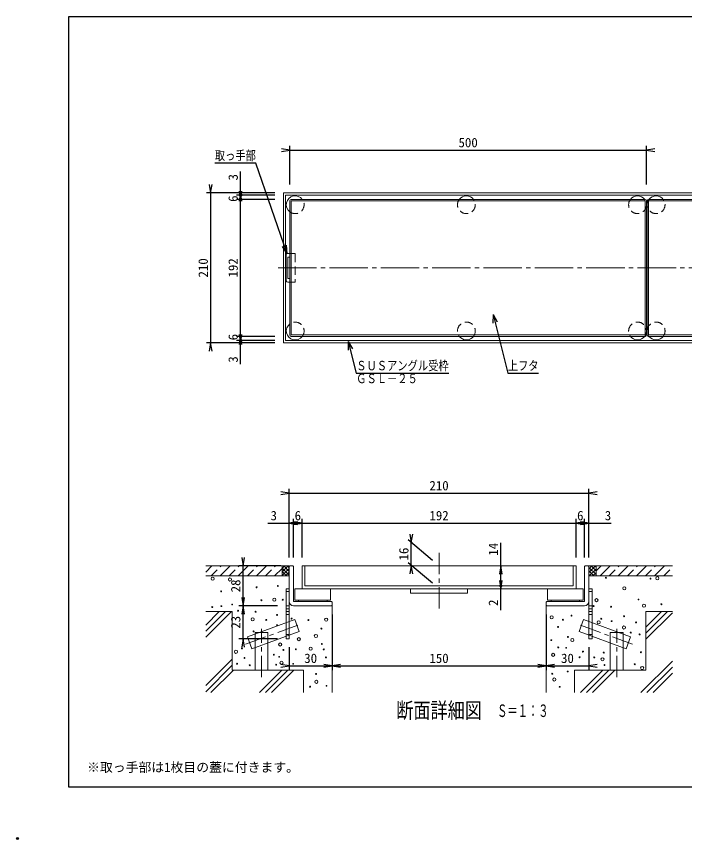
# Model space of a CAD drawing. Units: millimetres, scale not verified, with parts at other scales. Extents: x -892 to 819, y -632 to 522.
# Drawn here: x -892 to 44, y -632 to 522 of the extents above; entities that cross this region are included whole.
import ezdxf
from ezdxf.enums import TextEntityAlignment as Align

# ---------------------------------------------------------------- set-up
doc = ezdxf.new("R2010")
doc.units = ezdxf.units.MM
doc.header["$LTSCALE"] = 6
doc.header["$PDMODE"] = 32
doc.header["$PDSIZE"] = 3
for name, pattern in [('CHAIN1', [8, 5, -1, 1, -1]), ('CHAIN2', [12, 9, -1, 1, -1]), ('DASHED2', [3, 2, -1])]:
    doc.linetypes.add(name, pattern=pattern)
for name, color, linetype, lineweight in [('0-0_計極細', 45, 'Continuous', 9), ('0-1_計細線', 3, 'Continuous', 18), ('0-7_枠細線', 171, 'Continuous', 18), ('0-9_枠極太', 5, 'Continuous', 30), ('0-A_極細3', 16, 'Continuous', 9), ('0-B_細線3', 136, 'Continuous', 18)]:
    doc.layers.add(name, color=color, linetype=linetype, lineweight=lineweight)
doc.layers.add('0-5_寸法線', color=7, linetype='Continuous')
doc.layers.add('0-D_寸法3', color=7, linetype='Continuous')
doc.styles.add('ＭＳ ゴシック', font='')
doc.styles.get('ＭＳ ゴシック').set_extended_font_data('MS Gothic')

# ---------------------------------------------------------------- blocks, each defined once
blk = doc.blocks.new('open_arrow')
at = {"color": 0, "linetype": 'Continuous', "lineweight": -2}
blk.add_lwpolyline([(7.5, 1.25), (0, 0), (7.5, -1.25)], dxfattribs=at)

msp = doc.modelspace()

# ---------------------------------------------------------------- linework, layer by layer
at = {"layer": '0-0_計極細', "linetype": 'CHAIN2'}
msp.add_line((-525.788, 169.691), (498.135, 169.691), dxfattribs=at)
at = {"layer": '0-1_計細線'}
for p, q in [((-518.237, 64.691), (-518.237, 274.691)), ((-518.237, 274.691), (515.509, 274.691)), ((-515.237, 67.691), (-515.237, 271.691)), ((-515.237, 271.691), (516.821, 271.691)), ((-507.237, 265.691), (-11.237, 265.691)), ((-6.237, 265.691), (467.788, 265.691)), ((-509.237, 75.691), (-509.237, 263.691)), ((-507.237, 263.691), (-507.237, 75.691)), ((-11.237, 263.691), (-507.237, 263.691)), ((-11.237, 263.691), (-11.237, 75.691)), ((-9.237, 75.691), (-9.237, 263.691)), ((-8.237, 75.691), (-8.237, 263.691)), ((-6.237, 263.691), (-6.237, 75.691)), ((468.758, 263.691), (-6.237, 263.691)), ((-514.237, 187.691), (-514.237, 151.691)), ((-509.237, 189.691), (-512.237, 189.691)), ((-512.237, 184.691), (-512.237, 154.691)), ((-509.237, 184.691), (-512.237, 184.691)), ((-512.237, 154.691), (-509.237, 154.691)), ((-512.237, 149.691), (-509.237, 149.691)), ((-507.237, 75.691), (-11.237, 75.691)), ((-11.237, 73.691), (-507.237, 73.691)), ((-6.237, 75.691), (461.191, 75.691)), ((462.161, 73.691), (-6.237, 73.691)), ((-518.237, 64.691), (515.509, 64.691)), ((-515.237, 67.691), (514.197, 67.691))]:
    msp.add_line(p, q, dxfattribs=at)
at = {"layer": '0-1_計細線', "linetype": 'DASHED2', "lineweight": 9}
for p, q in [((-509.237, 189.691), (-501.737, 189.691)), ((-501.737, 189.691), (-501.737, 149.691)), ((-501.737, 149.691), (-509.237, 149.691))]:
    msp.add_line(p, q, dxfattribs=at)
at = {"layer": '0-1_計細線', "lineweight": 9}
for centre, start, end in [((-501.737, 258.191), 36.8699, 233.1301), ((-261.737, 258.191), 36.8699, 143.1301), ((-21.737, 258.191), 36.8699, 143.1195), ((4.263, 258.191), 36.8699, 143.1301), ((-501.737, 81.191), 126.8699, 323.1195), ((-261.737, 81.191), 216.8699, 323.1301), ((-21.737, 81.191), 216.8699, 323.1301), ((4.263, 81.191), 216.8699, 323.1301)]:
    msp.add_arc(centre, 12.5, start, end, dxfattribs=at)
at = {"layer": '0-1_計細線'}
for centre, start, end in [((-507.237, 263.691), 90, 180), ((-11.237, 263.691), 0, 90), ((-6.237, 263.691), 90, 180), ((-512.237, 187.691), 90, 180), ((-512.237, 151.691), 180, 270), ((-507.237, 75.691), 180, 270), ((-11.237, 75.691), 270, 360), ((-6.237, 75.691), 180, 270)]:
    msp.add_arc(centre, 2, start, end, dxfattribs=at)
at = {"layer": '0-1_計細線', "linetype": 'DASHED2', "lineweight": 9}
for centre, start, end in [((-501.737, 258.191), 233.1301, 36.8699), ((-261.737, 258.191), 143.1301, 36.8699), ((-21.737, 258.191), 143.1195, 36.8699), ((4.263, 258.191), 143.1301, 36.8699), ((-501.737, 81.191), 323.1195, 126.8699), ((-261.737, 81.191), 323.1301, 216.8699), ((-21.737, 81.191), 323.1301, 216.8699), ((4.263, 81.191), 323.1301, 216.8699)]:
    msp.add_arc(centre, 12.5, start, end, dxfattribs=at)
at = {"layer": '0-5_寸法線'}
for p, q in [((-509.237, 286.691), (-509.237, 340.691)), ((-509.237, 334.691), (-9.237, 334.691)), ((-9.237, 286.691), (-9.237, 340.691)), ((-578.237, 271.691), (-578.237, 304.691)), ((-530.237, 274.691), (-626.237, 274.691)), ((-620.237, 274.691), (-620.237, 64.691)), ((-530.237, 274.691), (-584.237, 274.691)), ((-530.237, 271.691), (-584.237, 271.691)), ((-530.237, 265.691), (-584.237, 265.691)), ((-578.237, 265.691), (-578.237, 271.691)), ((-578.237, 73.691), (-578.237, 265.691)), ((-512.932, 189.567), (-519.655, 199.506)), ((-512.932, 189.567), (-513.785, 201.536)), ((-224.36, 104.328), (-224.552, 92.33)), ((-224.36, 104.328), (-218.527, 93.842)), ((-530.237, 73.691), (-584.237, 73.691)), ((-578.237, 67.691), (-578.237, 73.691)), ((-530.237, 64.691), (-626.237, 64.691)), ((-530.237, 67.691), (-584.237, 67.691)), ((-530.237, 64.691), (-584.237, 64.691)), ((-578.237, 34.691), (-578.237, 67.691)), ((-427.333, 66.497), (-427.524, 54.498)), ((-427.333, 66.497), (-421.499, 56.01))]:
    msp.add_line(p, q, dxfattribs=at)
for points in [[(-512.932, 189.567), (-556.866, 316.618), (-614.466, 316.618)], [(-224.36, 104.328), (-203.736, 22.138), (-160.536, 22.138)], [(-427.333, 66.497), (-416.202, 22.138), (-286.551, 22.138)]]:
    msp.add_lwpolyline(points, dxfattribs=at)
for p in [(-578.237, 271.691), (-578.237, 67.691), (-891, -630), (-891, -630), (-891, -630), (-891, -630), (-891, -630), (-891, -630)]:
    msp.add_point(p, dxfattribs=at)
at = {"layer": '0-9_枠極太'}
msp.add_lwpolyline([(-819, -558), (-819, 522), (819, 522), (819, -558)], close=True, dxfattribs=at)
at = {"layer": '0-A_極細3', "linetype": 'CHAIN1'}
for p, q in [((-300, -307.732), (-300, -226.484)), ((-571.393, -357.9), (-494.556, -329.933)), ((-28.607, -357.9), (-105.444, -329.933)), ((-549, -403.983), (-549, -336.017)), ((-51, -403.983), (-51, -336.017))]:
    msp.add_line(p, q, dxfattribs=at)
at = {"layer": '0-A_極細3'}
for p, q in [((-627.013, -256.638), (-618.426, -248.051)), ((-510, -248.051), (-627.013, -248.051)), ((-606.97, -262.051), (-592.97, -248.051)), ((-581.514, -262.051), (-567.514, -248.051)), ((-556.058, -262.051), (-542.058, -248.051)), ((-530.602, -262.051), (-520, -251.448)), ((-520, -248.051), (-520, -262.051)), ((-520, -256.539), (-511.511, -248.051)), ((-520, -251.448), (-516.602, -248.051)), ((-520, -250.97), (-510, -260.97)), ((-520, -261.631), (-510, -251.631)), ((-510, -255.879), (-517.828, -248.051)), ((-510, -250.788), (-512.737, -248.051)), ((-510, -249.051), (-510, -248.051)), ((-90, -249.051), (-90, -248.051)), ((-90, -257.465), (-80.585, -248.051)), ((-90, -252.374), (-85.676, -248.051)), ((-90, -248.051), (27.013, -248.051)), ((-80, -260.044), (-90, -250.044)), ((-80, -252.557), (-89.494, -262.051)), ((-80, -254.953), (-86.902, -248.051)), ((-80, -249.862), (-81.811, -248.051)), ((-80, -248.051), (-80, -262.051)), ((-74.221, -262.051), (-60.221, -248.051)), ((-48.765, -262.051), (-34.765, -248.051)), ((-23.309, -262.051), (-9.309, -248.051)), ((2.147, -262.051), (16.147, -248.051)), ((-510, -262.051), (-627.013, -262.051)), ((-520, -256.061), (-514.011, -262.051)), ((-520, -261.152), (-519.102, -262.051)), ((-515.329, -262.051), (-510, -256.722)), ((-510.238, -262.051), (-510, -261.813)), ((-83.085, -262.051), (-90, -255.135)), ((-88.176, -262.051), (-90, -260.227)), ((-90, -262.051), (27.013, -262.051)), ((-80, -257.648), (-84.403, -262.051)), ((-514.6, -284.051), (-510, -284.051)), ((-85.4, -284.051), (-90, -284.051)), ((-514.6, -304.051), (-510, -304.051)), ((-514.6, -308.051), (-510, -308.051)), ((-85.4, -304.051), (-90, -304.051)), ((-85.4, -308.051), (-90, -308.051)), ((-590, -312.051), (-627.013, -312.051)), ((-627.013, -347.942), (-591.122, -312.051)), ((-627.013, -339.457), (-599.607, -312.051)), ((-627.013, -330.971), (-608.093, -312.051)), ((-590, -312.051), (-590, -394.051)), ((-514.6, -312.051), (-510, -312.051)), ((-514.6, -316.051), (-510, -316.051)), ((-85.4, -312.051), (-90, -312.051)), ((-85.4, -316.051), (-90, -316.051)), ((-10, -312.051), (-10, -394.051)), ((-10, -312.051), (27.013, -312.051)), ((-10, -342.15), (20.1, -312.051)), ((-10, -333.665), (11.615, -312.051)), ((-10, -350.636), (27.013, -313.622)), ((-568.524, -347.278), (-502.375, -323.202)), ((-502.375, -323.202), (-496.219, -340.116)), ((-97.625, -323.202), (-103.781, -340.116)), ((-31.476, -347.278), (-97.625, -323.202)), ((-562.368, -364.193), (-496.219, -340.116)), ((-510, -344.051), (-514.6, -344.051)), ((-37.632, -364.193), (-103.781, -340.116)), ((-90, -344.051), (-85.4, -344.051)), ((-562.368, -364.193), (-568.524, -347.278)), ((-37.632, -364.193), (-31.476, -347.278)), ((-627.013, -415.824), (-590, -378.811)), ((-627.013, -424.309), (-590, -387.296)), ((-17.023, -425.541), (27.013, -381.505)), ((-8.537, -425.541), (27.013, -389.99)), ((-619.759, -425.541), (-588.269, -394.051)), ((-490, -394.051), (-590, -394.051)), ((-551.877, -425.541), (-520.387, -394.051)), ((-543.392, -425.541), (-511.902, -394.051)), ((-534.906, -425.541), (-503.416, -394.051)), ((-490, -394.051), (-490, -425.541)), ((-110, -394.051), (-10, -394.051)), ((-110, -394.051), (-110, -425.541)), ((-101.875, -425.541), (-70.385, -394.051)), ((-93.39, -425.541), (-61.9, -394.051)), ((-84.905, -425.541), (-53.415, -394.051)), ((-0.052, -425.541), (27.013, -398.475))]:
    msp.add_line(p, q, dxfattribs=at)
at = {"layer": '0-A_極細3', "linetype": 'DASHED2'}
for p, q in [((-619.698, -262.051), (-605.698, -248.051)), ((-594.242, -262.051), (-580.242, -248.051)), ((-568.786, -262.051), (-554.786, -248.051)), ((-543.33, -262.051), (-529.33, -248.051)), ((-80, -255.102), (-72.948, -248.051)), ((-61.493, -262.051), (-47.493, -248.051)), ((-36.037, -262.051), (-22.037, -248.051)), ((-10.581, -262.051), (3.419, -248.051)), ((14.875, -262.051), (27.013, -249.912))]:
    msp.add_line(p, q, dxfattribs=at)
at = {"layer": '0-A_極細3'}
for points in [[(-451, -304.051), (-450, -304.051), (-450, -425.541)], [(-149, -304.051), (-150, -304.051), (-150, -425.541)], [(-540, -394.051), (-540, -341.148), (-558, -341.148), (-558, -394.051)], [(-60, -394.051), (-60, -341.148), (-42, -341.148), (-42, -394.051)]]:
    msp.add_lwpolyline(points, dxfattribs=at)
for centre, radius in [((-617.371, -266.008), 2.191), ((-593.134, -267.079), 2.191), ((-66.006, -264.612), 0.664), ((-3.606, -265.732), 0.664), ((5.994, -265.288), 2.191), ((-526.06, -276.1), 0.664), ((-605.538, -283.807), 0.664), ((-555.926, -278.047), 0.664), ((-40.406, -279.395), 2.191), ((-549.1, -296.153), 0.664), ((-531.02, -295.395), 2.191), ((-519.233, -295.513), 0.664), ((-79.286, -295.955), 2.191), ((-20.406, -295.092), 0.664), ((-617.935, -305.753), 0.664), ((-605.206, -304.473), 0.664), ((-590.06, -302.127), 0.664), ((-581.726, -310.833), 0.664), ((-83.446, -304.319), 0.664), ((-58.806, -305.172), 0.664), ((-12.78, -303.848), 2.191), ((11.754, -301.812), 0.664), ((-561.286, -322.755), 2.191), ((-557.193, -312.327), 0.664), ((-542.26, -323.633), 0.664), ((-527.113, -316.807), 0.664), ((-506.673, -321.775), 0.664), ((-458.265, -323.235), 2.191), ((-142.017, -320.081), 2.191), ((-126.313, -323.425), 0.664), ((-114.366, -317.665), 0.664), ((-72.726, -321.972), 0.664), ((-40.566, -318.612), 0.664), ((-527.113, -331.1), 0.664), ((-483.153, -323.962), 0.664), ((-133.092, -333.523), 0.664), ((-76.133, -327.015), 2.191), ((-58.06, -325.457), 0.664), ((-40.886, -334.355), 2.191), ((-23.766, -327.252), 0.664), ((-559.966, -339.847), 0.664), ((-472.7, -346.168), 2.191), ((-465.02, -335.909), 0.664), ((-31.4, -341.468), 0.664), ((-18.966, -344.052), 0.664), ((-522.744, -358.144), 2.191), ((-496.694, -350.678), 2.191), ((-464.38, -357.455), 0.664), ((-142.819, -352.119), 0.664), ((-119.273, -347.639), 0.664), ((-113.093, -351.975), 2.191), ((-584.806, -368.355), 2.191), ((-576.446, -363.633), 0.664), ((-518.193, -365.847), 0.664), ((-500.86, -364.922), 0.664), ((-480.082, -364.131), 2.191), ((-461.744, -364.983), 0.664), ((-132.852, -362.269), 0.664), ((-121.82, -362.807), 0.664), ((-98.233, -368.065), 0.664), ((-69.073, -369.465), 0.664), ((-17.046, -369.012), 0.664), ((-572.82, -377.073), 0.664), ((-531.633, -372.46), 0.664), ((-524.166, -375.447), 0.664), ((-458.705, -376.334), 0.664), ((-140.109, -372.726), 2.191), ((-102.976, -376.027), 0.664), ((-82.513, -376.185), 0.664), ((-70.853, -378.855), 2.191), ((-583.273, -385.18), 0.664), ((-565.353, -387.313), 0.664), ((-528.433, -386.54), 0.664), ((-520.966, -383.715), 2.191), ((-504.54, -385.26), 0.664), ((-68.113, -387.065), 0.664), ((-25.686, -385.812), 0.664), ((-15.335, -391.079), 2.191), ((-472.54, -399.34), 0.664), ((-141.251, -399.225), 0.664), ((-119.633, -396.025), 0.664), ((-472.033, -410.435), 2.191), ((-138.48, -407.228), 2.191), ((-480.86, -417.26), 0.664), ((-457.855, -416.074), 0.664), ((-130.833, -417.465), 0.664)]:
    msp.add_circle(centre, radius, dxfattribs=at)
at = {"layer": '0-B_細線3'}
for p, q in [((-509, -248.051), (-510, -249.051)), ((-510, -298.051), (-510, -249.051)), ((-505, -248.051), (-509, -248.051)), ((-504, -249.051), (-505, -248.051)), ((-504, -298.051), (-504, -249.051)), ((-108, -248.051), (-492, -248.051)), ((-492, -248.051), (-492, -280.051)), ((-488, -276.051), (-488, -248.051)), ((-112, -248.051), (-112, -276.051)), ((-108, -280.051), (-108, -248.051)), ((-96, -249.051), (-95, -248.051)), ((-96, -298.051), (-96, -249.051)), ((-95, -248.051), (-91, -248.051)), ((-91, -248.051), (-90, -249.051)), ((-90, -298.051), (-90, -249.051)), ((-112, -276.051), (-488, -276.051)), ((-452, -280.051), (-502, -280.051)), ((-502, -280.051), (-502, -296.051)), ((-492, -280.051), (-108, -280.051)), ((-452, -296.051), (-452, -280.051)), ((-339.993, -286.051), (-339.993, -280.051)), ((-259.993, -286.051), (-339.993, -286.051)), ((-259.993, -280.051), (-259.993, -286.051)), ((-148, -296.051), (-148, -280.051)), ((-148, -280.051), (-98, -280.051)), ((-98, -280.051), (-98, -296.051)), ((-504, -298.051), (-451, -298.051)), ((-502, -296.051), (-452, -296.051)), ((-497, -296.051), (-457, -296.051)), ((-497, -298.051), (-497, -296.051)), ((-457, -298.051), (-497, -298.051)), ((-457, -298.051), (-457, -296.051)), ((-451, -298.051), (-450, -299.051)), ((-450, -299.051), (-450, -303.051)), ((-149, -298.051), (-150, -299.051)), ((-150, -299.051), (-150, -303.051)), ((-96, -298.051), (-149, -298.051)), ((-148, -296.051), (-98, -296.051)), ((-103, -296.051), (-143, -296.051)), ((-143, -298.051), (-143, -296.051)), ((-143, -298.051), (-103, -298.051)), ((-103, -298.051), (-103, -296.051)), ((-504, -304.051), (-451, -304.051)), ((-450, -303.051), (-451, -304.051)), ((-150, -303.051), (-149, -304.051)), ((-96, -304.051), (-149, -304.051))]:
    msp.add_line(p, q, dxfattribs=at)
for points in [[(-510, -280.051), (-510, -350.051), (-514.6, -350.051), (-514.6, -280.051)], [(-90, -280.051), (-90, -350.051), (-85.4, -350.051), (-85.4, -280.051)]]:
    msp.add_lwpolyline(points, close=True, dxfattribs=at)
for centre, start, end in [((-504, -298.051), 180, 270), ((-96, -298.051), 270, 360)]:
    msp.add_arc(centre, 6, start, end, dxfattribs=at)
at = {"layer": '0-D_寸法3'}
for p, q in [((-510, -236.051), (-510, -140.051)), ((-510, -146.051), (-90, -146.051)), ((-90, -236.051), (-90, -140.051)), ((-510, -236.051), (-510, -182.051)), ((-504, -236.051), (-504, -182.051)), ((-492, -236.051), (-492, -182.051)), ((-108, -236.051), (-108, -182.051)), ((-96, -236.051), (-96, -182.051)), ((-90, -236.051), (-90, -182.051)), ((-540, -188.051), (-504, -188.051)), ((-504, -188.051), (-492, -188.051)), ((-492, -188.051), (-108, -188.051)), ((-108, -188.051), (-96, -188.051)), ((-96, -188.051), (-58.677, -188.051)), ((-309.193, -240.337), (-343.564, -211.496)), ((-338.968, -247.353), (-338.968, -215.353)), ((-213.413, -276.051), (-213.413, -215.748)), ((-522, -248.051), (-580.6, -248.051)), ((-574.6, -304.051), (-574.6, -248.051)), ((-309.193, -272.337), (-343.564, -243.496)), ((-213.413, -310.051), (-213.413, -276.051)), ((-526.6, -304.051), (-580.6, -304.051)), ((-574.6, -350.051), (-574.6, -304.051)), ((-450, -316.051), (-450, -394.051)), ((-150, -316.051), (-150, -394.051)), ((-526.6, -350.051), (-580.6, -350.051)), ((-510, -362.051), (-510, -394.051)), ((-90, -362.051), (-90, -394.051)), ((-510, -388.051), (-450, -388.051)), ((-450, -388.051), (-150, -388.051)), ((-150, -388.051), (-90, -388.051))]:
    msp.add_line(p, q, dxfattribs=at)
for p in [(-504, -188.051), (-96, -188.051), (-213.413, -276.051), (-891, -630), (-891, -630), (-891, -630), (-891, -630), (-891, -630), (-891, -630), (-891, -630), (-891, -630)]:
    msp.add_point(p, dxfattribs=at)

# ---------------------------------------------------------------- block references
at = {"layer": '0-5_寸法線', "xscale": 1.55, "yscale": 1.55}
for p, rotation in [((-509.237, 334.691), 180), ((-620.237, 274.691), 90), ((-578.237, 265.691), 90), ((-578.237, 274.691), 270), ((-578.237, 64.691), 90), ((-578.237, 73.691), 270), ((-620.237, 64.691), 270)]:
    msp.add_blockref('open_arrow', p, dxfattribs=dict(at, rotation=rotation))
msp.add_blockref('open_arrow', (-9.237, 334.691), dxfattribs=at)
at = {"layer": '0-D_寸法3', "xscale": 1.55, "yscale": 1.55}
for p, rotation in [((-510, -146.051), 180), ((-492, -188.051), 180), ((-90, -188.051), 180), ((-338.968, -215.353), 90), ((-574.6, -248.051), 90), ((-338.968, -247.353), 270), ((-213.413, -248.051), 270), ((-213.413, -280.051), 90), ((-574.6, -304.051), 90), ((-574.6, -304.051), 270), ((-574.6, -350.051), 270), ((-510, -388.051), 180), ((-450, -388.051), 180), ((-150, -388.051), 180)]:
    msp.add_blockref('open_arrow', p, dxfattribs=dict(at, rotation=rotation))
for p in [(-90, -146.051), (-510, -188.051), (-108, -188.051), (-450, -388.051), (-150, -388.051), (-90, -388.051)]:
    msp.add_blockref('open_arrow', p, dxfattribs=at)

# ---------------------------------------------------------------- texts
at = {"layer": '0-5_寸法線', "style": 'ＭＳ ゴシック'}
for s, p in [('500', (-272.737, 334.691)), ('※取っ手部は1枚目の蓋に付きます。', (-793.465, -540.732))]:
    msp.add_text(s, height=13.2, dxfattribs=at).set_placement(p, align=Align.BOTTOM_LEFT)
at = {"layer": '0-5_寸法線', "style": 'ＭＳ ゴシック', "width": 0.8}
for s, p in [('取っ手部', (-614.466, 316.618)), ('ＳＵＳアングル受枠', (-416.151, 22.138)), ('上フタ', (-203.736, 22.138)), ('ＧＳＬ－２５', (-416.202, 4.138))]:
    msp.add_text(s, height=13.2, dxfattribs=at).set_placement(p, align=Align.BOTTOM_LEFT)
at = {"layer": '0-5_寸法線', "style": 'ＭＳ ゴシック'}
for s, p in [('3', (-578.237, 292.196)), ('6', (-578.237, 262.185)), ('210', (-620.237, 156.191)), ('192', (-578.237, 156.191)), ('6', (-578.237, 68.123)), ('3', (-578.237, 36.769))]:
    msp.add_text(s, height=13.2, rotation=90, dxfattribs=at).set_placement(p, align=Align.BOTTOM_LEFT)
at = {"layer": '0-7_枠細線', "style": 'ＭＳ ゴシック'}
for s, height, width, p in [('断面詳細図', 21.99, 0.8, (-360, -468.051)), ('Ｓ＝１：３', 17.6, 0.6, (-218.634, -465.051))]:
    msp.add_text(s, height=height, dxfattribs=dict(at, width=width)).set_placement(p, align=Align.BOTTOM_LEFT)
at = {"layer": '0-D_寸法3', "style": 'ＭＳ ゴシック'}
for s, p in [('210', (-313.5, -146.051)), ('3', (-536.252, -188.051)), ('6', (-502.5, -188.051)), ('192', (-313.5, -188.051)), ('6', (-106.5, -188.051)), ('3', (-67.677, -188.051)), ('30', (-489, -388.051)), ('150', (-313.5, -388.051)), ('30', (-129, -388.051))]:
    msp.add_text(s, height=13.2, dxfattribs=at).set_placement(p, align=Align.BOTTOM_LEFT)
for s, p in [('14', (-213.413, -233.748)), ('16', (-338.968, -240.353)), ('28', (-574.6, -285.051)), ('2', (-213.413, -304.168)), ('23', (-574.6, -336.051))]:
    msp.add_text(s, height=13.2, rotation=90, dxfattribs=at).set_placement(p, align=Align.BOTTOM_LEFT)

doc.saveas('drawing.dxf')
